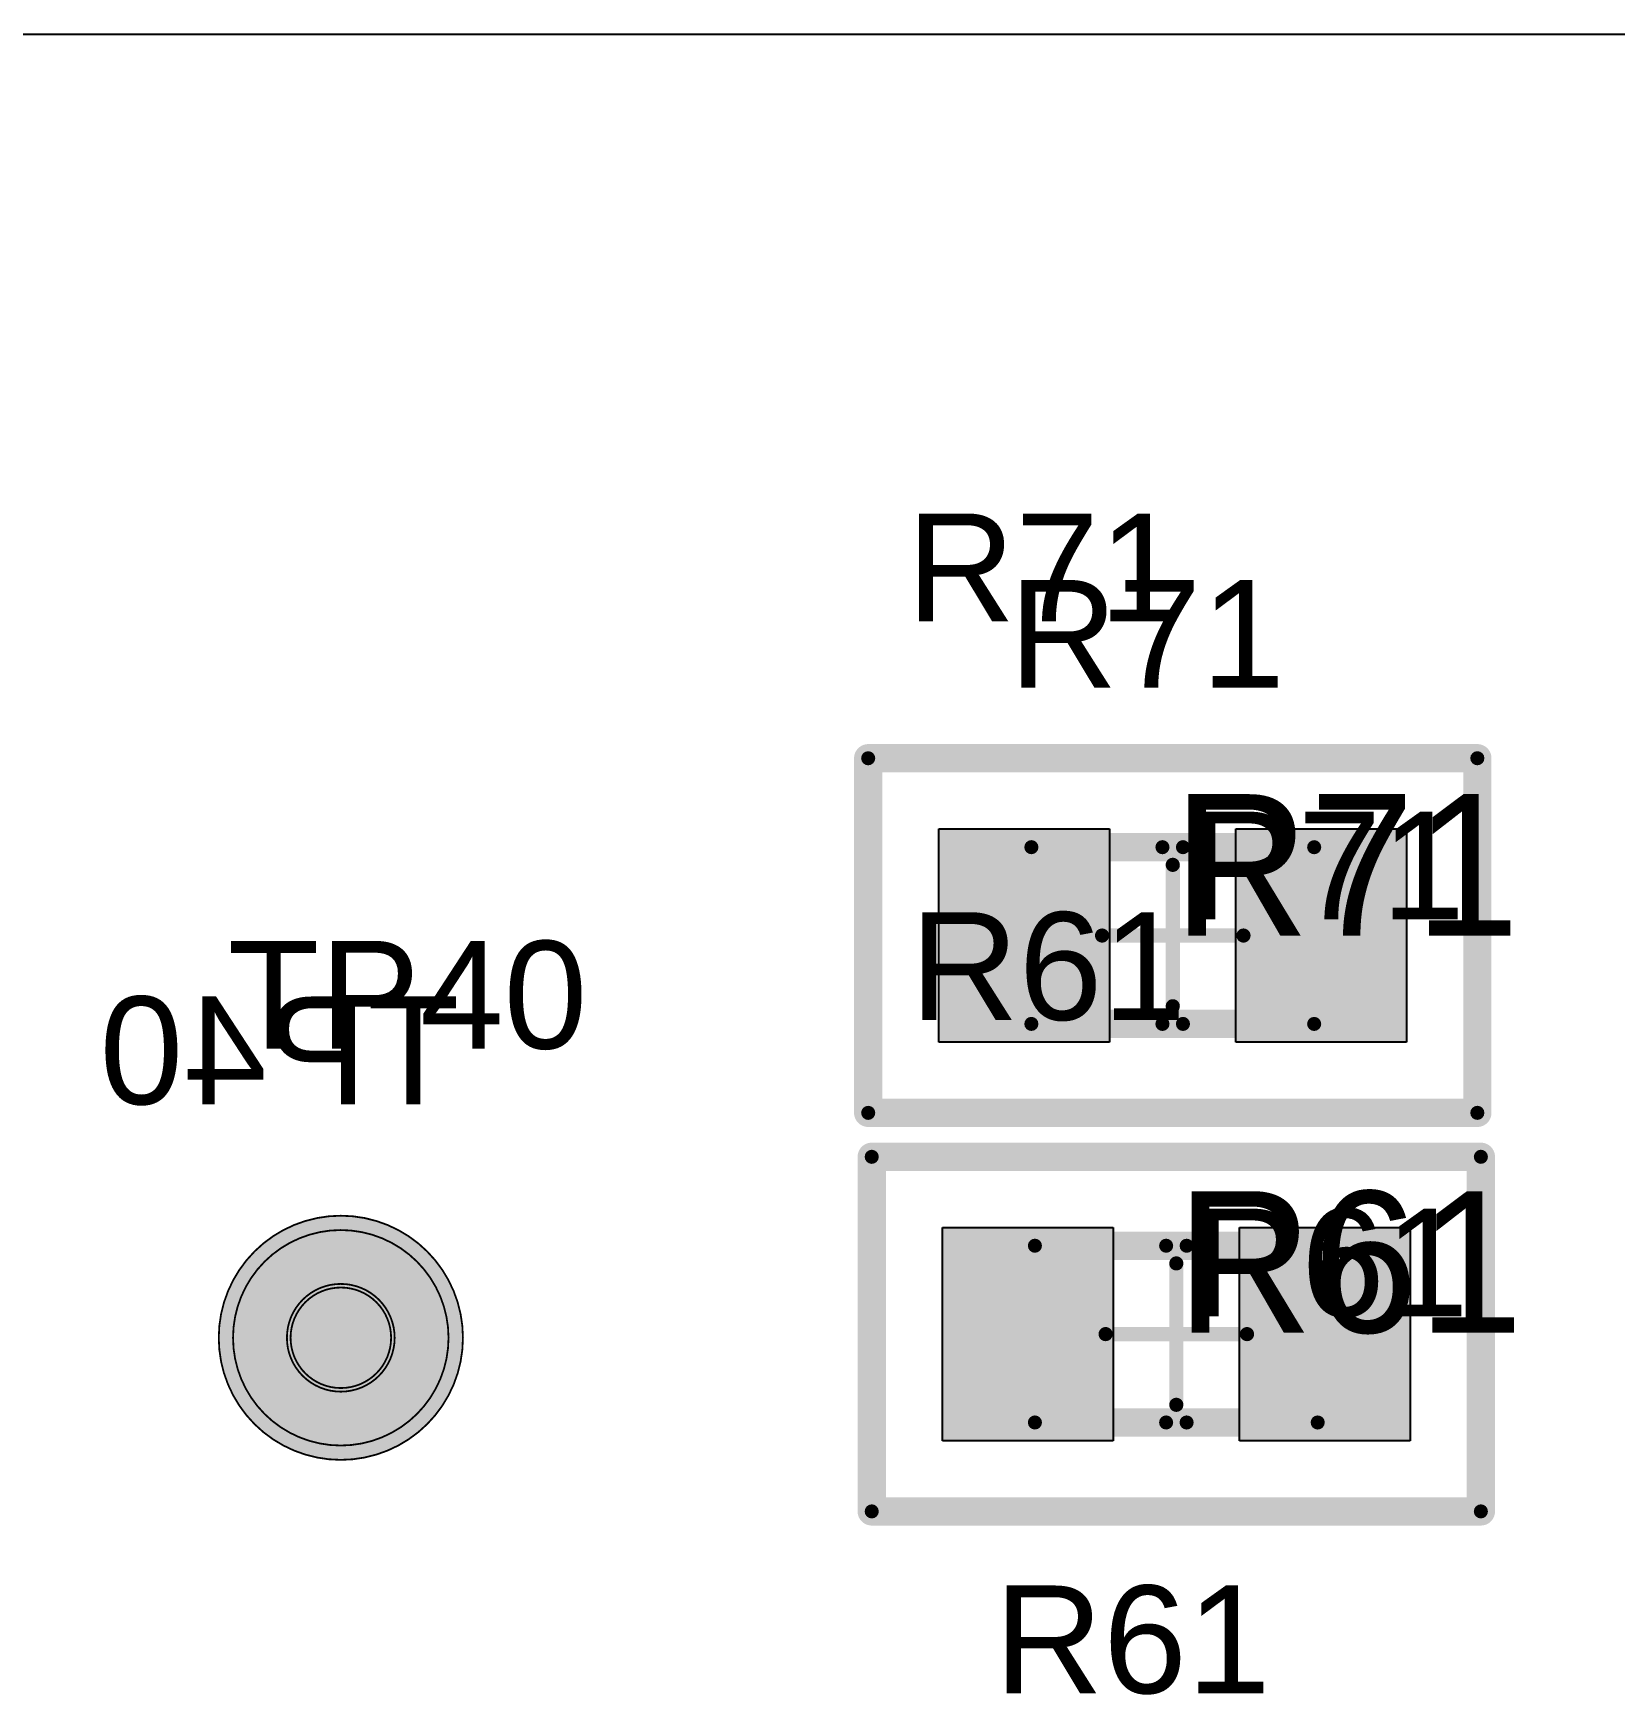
# Model space of a CAD drawing. Header units: millimetres. Extents: x 54 to 247, y 53 to 195.
# Drawn here: x 95.26 to 106.44, y 64.3 to 76.05 of the extents above; entities that cross this region are included whole.
import ezdxf

# ---------------------------------------------------------------- set-up
doc = ezdxf.new("R2010")
doc.units = ezdxf.units.MM
for name, color, linetype in [('BottomOverlay', 54, 'Continuous'), ('BottomSolder', 6, 'Continuous'), ('Mechanical10', 56, 'Continuous'), ('Mechanical11', 56, 'Continuous'), ('Mechanical12', 56, 'Continuous'), ('Mechanical13', 56, 'Continuous'), ('Mechanical15', 56, 'Continuous'), ('Mechanical4', 56, 'Continuous'), ('Mechanical6', 56, 'Continuous'), ('Mechanical7', 56, 'Continuous'), ('Mechanical8', 56, 'Continuous'), ('Mechanical9', 56, 'Continuous'), ('MultiLayer', 9, 'Continuous'), ('PadHoleLayer', 156, 'Continuous'), ('TopOverlay', 2, 'Continuous'), ('TopPaste', 8, 'Continuous'), ('TopSolder', 216, 'Continuous'), ('ViaHoleLayer', 16, 'Continuous')]:
    doc.layers.add(name, color=color, linetype=linetype)
doc.styles.add('Arial', font='arial.ttf', dxfattribs={"height": 0.2})

# ---------------------------------------------------------------- blocks, each defined once
blk = doc.blocks.new('RES_TUM5_OHM_B_218')
at = {"layer": 'Mechanical4'}
blk.add_line((32.6644, 8.128), (-3.9624, 8.128), dxfattribs=at)
blk = doc.blocks.new('T____P_____B_223')
at = {"layer": 'BottomSolder'}
h = blk.add_hatch(color=6, dxfattribs=at)
edge = h.paths.add_edge_path()
edge.add_arc((0, 0), 0.864, 0, 360)
h = blk.add_hatch(color=6, dxfattribs=at)
edge = h.paths.add_edge_path()
edge.add_arc((0, 0), 0.864, 0, 360)
at = {"layer": 'MultiLayer'}
h = blk.add_hatch(color=9, dxfattribs=at)
edge = h.paths.add_edge_path()
edge.add_arc((0, 0), 0.762, 0, 360)
at = {"layer": 'PadHoleLayer'}
h = blk.add_hatch(color=156, dxfattribs=at)
edge = h.paths.add_edge_path()
edge.add_arc((0, 0), 0.381, 0, 360)
at = {"layer": 'TopSolder'}
h = blk.add_hatch(color=216, dxfattribs=at)
edge = h.paths.add_edge_path()
edge.add_arc((0, 0), 0.864, 0, 360)
h = blk.add_hatch(color=216, dxfattribs=at)
edge = h.paths.add_edge_path()
edge.add_arc((0, 0), 0.864, 0, 360)
at = {"layer": 'ViaHoleLayer'}
h = blk.add_hatch(color=16, dxfattribs=at)
edge = h.paths.add_edge_path()
edge.add_arc((0, 0), 0.356, 0, 360)
blk = doc.blocks.new('V______CRCW0805__3_IPC_A_260')
at = {"layer": 'TopPaste'}
for points in [[(-1.654, 0.754), (-0.448, 0.754), (-0.448, -0.754), (-1.654, -0.754)], [(0.448, 0.754), (1.654, 0.754), (1.654, -0.754), (0.448, -0.754)]]:
    blk.add_hatch(color=8, dxfattribs=at).paths.add_polyline_path(points)
at = {"layer": 'TopSolder'}
for points in [[(-1.654, 0.754), (-0.448, 0.754), (-0.448, -0.754), (-1.654, -0.754)], [(0.448, 0.754), (1.654, 0.754), (1.654, -0.754), (0.448, -0.754)]]:
    blk.add_hatch(color=216, dxfattribs=at).paths.add_polyline_path(points)
at = {"layer": 'Mechanical10', "const_width": 0.2}
for points in [[(-2.154, 1.254), (2.154, 1.254)], [(-2.154, -1.254), (-2.154, 1.254)], [(2.154, -1.254), (2.154, 1.254)], [(-2.154, -1.254), (2.154, -1.254)]]:
    blk.add_lwpolyline(points, dxfattribs=at)
at = {"layer": 'Mechanical10', "const_width": 0.1}
for points in [[(-2.204, 1.254, 1), (-2.104, 1.254, 1)], [(-2.204, 1.254, 1), (-2.104, 1.254, 1)], [(2.104, 1.254, 1), (2.204, 1.254, 1)], [(2.104, 1.254, 1), (2.204, 1.254, 1)], [(-2.204, -1.254, 1), (-2.104, -1.254, 1)], [(-2.204, -1.254, 1), (-2.104, -1.254, 1)], [(2.104, -1.254, 1), (2.204, -1.254, 1)], [(2.104, -1.254, 1), (2.204, -1.254, 1)]]:
    blk.add_lwpolyline(points, format="xyb", close=True, dxfattribs=at)
at = {"layer": 'Mechanical12', "const_width": 0.2}
for points in [[(-1, 0.625), (1, 0.625)], [(-1, -0.625), (-1, 0.625)], [(1, -0.625), (1, 0.625)], [(-1, -0.625), (1, -0.625)]]:
    blk.add_lwpolyline(points, dxfattribs=at)
at = {"layer": 'Mechanical12', "const_width": 0.1}
for points in [[(-1.05, 0.625, 1), (-0.95, 0.625, 1)], [(-1.05, 0.625, 1), (-0.95, 0.625, 1)], [(0.95, 0.625, 1), (1.05, 0.625, 1)], [(0.95, 0.625, 1), (1.05, 0.625, 1)], [(-1.05, -0.625, 1), (-0.95, -0.625, 1)], [(-1.05, -0.625, 1), (-0.95, -0.625, 1)], [(0.95, -0.625, 1), (1.05, -0.625, 1)], [(0.95, -0.625, 1), (1.05, -0.625, 1)]]:
    blk.add_lwpolyline(points, format="xyb", close=True, dxfattribs=at)
at = {"layer": 'Mechanical15'}
for points, const_width in [([(-2.154, 1.254), (2.154, 1.254)], 0.2), ([(-2.154, -1.254), (-2.154, 1.254)], 0.2), ([(2.154, -1.254), (2.154, 1.254)], 0.2), ([(0, -0.5), (0, 0.5)], 0.1), ([(-0.5, 0), (0.5, 0)], 0.1), ([(-2.154, -1.254), (2.154, -1.254)], 0.2)]:
    blk.add_lwpolyline(points, dxfattribs=dict(at, const_width=const_width))
for points, const_width in [([(-2.204, 1.254, 1), (-2.104, 1.254, 1)], 0.1), ([(-2.204, 1.254, 1), (-2.104, 1.254, 1)], 0.1), ([(2.104, 1.254, 1), (2.204, 1.254, 1)], 0.1), ([(2.104, 1.254, 1), (2.204, 1.254, 1)], 0.1), ([(-0.025, 0.5, 1), (0.025, 0.5, 1)], 0.05), ([(-0.525, 0, 1), (-0.475, 0, 1)], 0.05), ([(0.475, 0, 1), (0.525, 0, 1)], 0.05), ([(-0.025, -0.5, 1), (0.025, -0.5, 1)], 0.05), ([(-2.204, -1.254, 1), (-2.104, -1.254, 1)], 0.1), ([(-2.204, -1.254, 1), (-2.104, -1.254, 1)], 0.1), ([(2.104, -1.254, 1), (2.204, -1.254, 1)], 0.1), ([(2.104, -1.254, 1), (2.204, -1.254, 1)], 0.1)]:
    blk.add_lwpolyline(points, format="xyb", close=True, dxfattribs=dict(at, const_width=const_width))
at = {"layer": 'TopOverlay', "const_width": 0.2}
for points in [[(-0.073, 0.625), (0.073, 0.625)], [(-0.073, -0.625), (0.073, -0.625)]]:
    blk.add_lwpolyline(points, dxfattribs=at)
at = {"layer": 'TopOverlay', "const_width": 0.1}
for points in [[(-0.123, 0.625, 1), (-0.023, 0.625, 1)], [(0.023, 0.625, 1), (0.123, 0.625, 1)], [(-0.123, -0.625, 1), (-0.023, -0.625, 1)], [(0.023, -0.625, 1), (0.123, -0.625, 1)]]:
    blk.add_lwpolyline(points, format="xyb", close=True, dxfattribs=at)
at = {"layer": 'Mechanical10'}
blk.add_text('R71', height=1, dxfattribs=at).set_placement((0, 0))
blk = doc.blocks.new('V______CRCW0805__3_IPC_A_263')
at = {"layer": 'TopPaste'}
for points in [[(-1.654, 0.754), (-0.448, 0.754), (-0.448, -0.754), (-1.654, -0.754)], [(0.448, 0.754), (1.654, 0.754), (1.654, -0.754), (0.448, -0.754)]]:
    blk.add_hatch(color=8, dxfattribs=at).paths.add_polyline_path(points)
at = {"layer": 'TopSolder'}
for points in [[(-1.654, 0.754), (-0.448, 0.754), (-0.448, -0.754), (-1.654, -0.754)], [(0.448, 0.754), (1.654, 0.754), (1.654, -0.754), (0.448, -0.754)]]:
    blk.add_hatch(color=216, dxfattribs=at).paths.add_polyline_path(points)
at = {"layer": 'Mechanical10', "const_width": 0.2}
for points in [[(-2.154, 1.254), (2.154, 1.254)], [(-2.154, -1.254), (-2.154, 1.254)], [(2.154, -1.254), (2.154, 1.254)], [(-2.154, -1.254), (2.154, -1.254)]]:
    blk.add_lwpolyline(points, dxfattribs=at)
at = {"layer": 'Mechanical10', "const_width": 0.1}
for points in [[(-2.204, 1.254, 1), (-2.104, 1.254, 1)], [(-2.204, 1.254, 1), (-2.104, 1.254, 1)], [(2.104, 1.254, 1), (2.204, 1.254, 1)], [(2.104, 1.254, 1), (2.204, 1.254, 1)], [(-2.204, -1.254, 1), (-2.104, -1.254, 1)], [(-2.204, -1.254, 1), (-2.104, -1.254, 1)], [(2.104, -1.254, 1), (2.204, -1.254, 1)], [(2.104, -1.254, 1), (2.204, -1.254, 1)]]:
    blk.add_lwpolyline(points, format="xyb", close=True, dxfattribs=at)
at = {"layer": 'Mechanical12', "const_width": 0.2}
for points in [[(-1, 0.625), (1, 0.625)], [(-1, -0.625), (-1, 0.625)], [(1, -0.625), (1, 0.625)], [(-1, -0.625), (1, -0.625)]]:
    blk.add_lwpolyline(points, dxfattribs=at)
at = {"layer": 'Mechanical12', "const_width": 0.1}
for points in [[(-1.05, 0.625, 1), (-0.95, 0.625, 1)], [(-1.05, 0.625, 1), (-0.95, 0.625, 1)], [(0.95, 0.625, 1), (1.05, 0.625, 1)], [(0.95, 0.625, 1), (1.05, 0.625, 1)], [(-1.05, -0.625, 1), (-0.95, -0.625, 1)], [(-1.05, -0.625, 1), (-0.95, -0.625, 1)], [(0.95, -0.625, 1), (1.05, -0.625, 1)], [(0.95, -0.625, 1), (1.05, -0.625, 1)]]:
    blk.add_lwpolyline(points, format="xyb", close=True, dxfattribs=at)
at = {"layer": 'Mechanical15'}
for points, const_width in [([(-2.154, 1.254), (2.154, 1.254)], 0.2), ([(-2.154, -1.254), (-2.154, 1.254)], 0.2), ([(2.154, -1.254), (2.154, 1.254)], 0.2), ([(0, -0.5), (0, 0.5)], 0.1), ([(-0.5, 0), (0.5, 0)], 0.1), ([(-2.154, -1.254), (2.154, -1.254)], 0.2)]:
    blk.add_lwpolyline(points, dxfattribs=dict(at, const_width=const_width))
for points, const_width in [([(-2.204, 1.254, 1), (-2.104, 1.254, 1)], 0.1), ([(-2.204, 1.254, 1), (-2.104, 1.254, 1)], 0.1), ([(2.104, 1.254, 1), (2.204, 1.254, 1)], 0.1), ([(2.104, 1.254, 1), (2.204, 1.254, 1)], 0.1), ([(-0.025, 0.5, 1), (0.025, 0.5, 1)], 0.05), ([(-0.525, 0, 1), (-0.475, 0, 1)], 0.05), ([(0.475, 0, 1), (0.525, 0, 1)], 0.05), ([(-0.025, -0.5, 1), (0.025, -0.5, 1)], 0.05), ([(-2.204, -1.254, 1), (-2.104, -1.254, 1)], 0.1), ([(-2.204, -1.254, 1), (-2.104, -1.254, 1)], 0.1), ([(2.104, -1.254, 1), (2.204, -1.254, 1)], 0.1), ([(2.104, -1.254, 1), (2.204, -1.254, 1)], 0.1)]:
    blk.add_lwpolyline(points, format="xyb", close=True, dxfattribs=dict(at, const_width=const_width))
at = {"layer": 'TopOverlay', "const_width": 0.2}
for points in [[(-0.073, 0.625), (0.073, 0.625)], [(-0.073, -0.625), (0.073, -0.625)]]:
    blk.add_lwpolyline(points, dxfattribs=at)
at = {"layer": 'TopOverlay', "const_width": 0.1}
for points in [[(-0.123, 0.625, 1), (-0.023, 0.625, 1)], [(0.023, 0.625, 1), (0.123, 0.625, 1)], [(-0.123, -0.625, 1), (-0.023, -0.625, 1)], [(0.023, -0.625, 1), (0.123, -0.625, 1)]]:
    blk.add_lwpolyline(points, format="xyb", close=True, dxfattribs=at)
at = {"layer": 'Mechanical10'}
blk.add_text('R61', height=1, dxfattribs=at).set_placement((0, 0.011))

msp = doc.modelspace()

# ---------------------------------------------------------------- hatches: boundary and pattern name
at = {"layer": 'Mechanical4'}
h = msp.add_hatch(color=56, dxfattribs=at)
edge = h.paths.add_edge_path()
edge.add_arc((101.164, 70.926), 0.05, 0, 360)
h = msp.add_hatch(color=56, dxfattribs=at)
edge = h.paths.add_edge_path()
edge.add_arc((101.164, 70.926), 0.05, 0, 360)
h = msp.add_hatch(color=56, dxfattribs=at)
edge = h.paths.add_edge_path()
edge.add_arc((101.164, 70.926), 0.05, 0, 360)
h = msp.add_hatch(color=56, dxfattribs=at)
edge = h.paths.add_edge_path()
edge.add_arc((101.164, 70.926), 0.05, 0, 360)
h = msp.add_hatch(color=56, dxfattribs=at)
edge = h.paths.add_edge_path()
edge.add_arc((105.472, 70.926), 0.05, 0, 360)
h = msp.add_hatch(color=56, dxfattribs=at)
edge = h.paths.add_edge_path()
edge.add_arc((105.472, 70.926), 0.05, 0, 360)
h = msp.add_hatch(color=56, dxfattribs=at)
edge = h.paths.add_edge_path()
edge.add_arc((105.472, 70.926), 0.05, 0, 360)
h = msp.add_hatch(color=56, dxfattribs=at)
edge = h.paths.add_edge_path()
edge.add_arc((105.472, 70.926), 0.05, 0, 360)
h = msp.add_hatch(color=56, dxfattribs=at)
edge = h.paths.add_edge_path()
edge.add_arc((101.164, 68.418), 0.05, 0, 360)
h = msp.add_hatch(color=56, dxfattribs=at)
edge = h.paths.add_edge_path()
edge.add_arc((101.164, 68.418), 0.05, 0, 360)
h = msp.add_hatch(color=56, dxfattribs=at)
edge = h.paths.add_edge_path()
edge.add_arc((101.164, 68.418), 0.05, 0, 360)
h = msp.add_hatch(color=56, dxfattribs=at)
edge = h.paths.add_edge_path()
edge.add_arc((101.164, 68.418), 0.05, 0, 360)
h = msp.add_hatch(color=56, dxfattribs=at)
edge = h.paths.add_edge_path()
edge.add_arc((105.472, 68.418), 0.05, 0, 360)
h = msp.add_hatch(color=56, dxfattribs=at)
edge = h.paths.add_edge_path()
edge.add_arc((105.472, 68.418), 0.05, 0, 360)
h = msp.add_hatch(color=56, dxfattribs=at)
edge = h.paths.add_edge_path()
edge.add_arc((105.472, 68.418), 0.05, 0, 360)
h = msp.add_hatch(color=56, dxfattribs=at)
edge = h.paths.add_edge_path()
edge.add_arc((105.472, 68.418), 0.05, 0, 360)
h = msp.add_hatch(color=56, dxfattribs=at)
edge = h.paths.add_edge_path()
edge.add_arc((101.189, 68.107), 0.05, 0, 360)
h = msp.add_hatch(color=56, dxfattribs=at)
edge = h.paths.add_edge_path()
edge.add_arc((101.189, 68.107), 0.05, 0, 360)
h = msp.add_hatch(color=56, dxfattribs=at)
edge = h.paths.add_edge_path()
edge.add_arc((101.189, 68.107), 0.05, 0, 360)
h = msp.add_hatch(color=56, dxfattribs=at)
edge = h.paths.add_edge_path()
edge.add_arc((101.189, 68.107), 0.05, 0, 360)
h = msp.add_hatch(color=56, dxfattribs=at)
edge = h.paths.add_edge_path()
edge.add_arc((105.497, 68.107), 0.05, 0, 360)
h = msp.add_hatch(color=56, dxfattribs=at)
edge = h.paths.add_edge_path()
edge.add_arc((105.497, 68.107), 0.05, 0, 360)
h = msp.add_hatch(color=56, dxfattribs=at)
edge = h.paths.add_edge_path()
edge.add_arc((105.497, 68.107), 0.05, 0, 360)
h = msp.add_hatch(color=56, dxfattribs=at)
edge = h.paths.add_edge_path()
edge.add_arc((105.497, 68.107), 0.05, 0, 360)
h = msp.add_hatch(color=56, dxfattribs=at)
edge = h.paths.add_edge_path()
edge.add_arc((101.189, 65.599), 0.05, 0, 360)
h = msp.add_hatch(color=56, dxfattribs=at)
edge = h.paths.add_edge_path()
edge.add_arc((101.189, 65.599), 0.05, 0, 360)
h = msp.add_hatch(color=56, dxfattribs=at)
edge = h.paths.add_edge_path()
edge.add_arc((101.189, 65.599), 0.05, 0, 360)
h = msp.add_hatch(color=56, dxfattribs=at)
edge = h.paths.add_edge_path()
edge.add_arc((101.189, 65.599), 0.05, 0, 360)
h = msp.add_hatch(color=56, dxfattribs=at)
edge = h.paths.add_edge_path()
edge.add_arc((105.497, 65.599), 0.05, 0, 360)
h = msp.add_hatch(color=56, dxfattribs=at)
edge = h.paths.add_edge_path()
edge.add_arc((105.497, 65.599), 0.05, 0, 360)
h = msp.add_hatch(color=56, dxfattribs=at)
edge = h.paths.add_edge_path()
edge.add_arc((105.497, 65.599), 0.05, 0, 360)
h = msp.add_hatch(color=56, dxfattribs=at)
edge = h.paths.add_edge_path()
edge.add_arc((105.497, 65.599), 0.05, 0, 360)
at = {"layer": 'Mechanical6'}
h = msp.add_hatch(color=56, dxfattribs=at)
edge = h.paths.add_edge_path()
edge.add_arc((103.245, 70.297), 0.05, 0, 360)
h = msp.add_hatch(color=56, dxfattribs=at)
edge = h.paths.add_edge_path()
edge.add_arc((103.39, 70.297), 0.05, 0, 360)
h = msp.add_hatch(color=56, dxfattribs=at)
edge = h.paths.add_edge_path()
edge.add_arc((103.245, 69.047), 0.05, 0, 360)
h = msp.add_hatch(color=56, dxfattribs=at)
edge = h.paths.add_edge_path()
edge.add_arc((103.39, 69.047), 0.05, 0, 360)
h = msp.add_hatch(color=56, dxfattribs=at)
edge = h.paths.add_edge_path()
edge.add_arc((103.271, 67.478), 0.05, 0, 360)
h = msp.add_hatch(color=56, dxfattribs=at)
edge = h.paths.add_edge_path()
edge.add_arc((103.416, 67.478), 0.05, 0, 360)
h = msp.add_hatch(color=56, dxfattribs=at)
edge = h.paths.add_edge_path()
edge.add_arc((103.271, 66.228), 0.05, 0, 360)
h = msp.add_hatch(color=56, dxfattribs=at)
edge = h.paths.add_edge_path()
edge.add_arc((103.416, 66.228), 0.05, 0, 360)
at = {"layer": 'Mechanical8'}
h = msp.add_hatch(color=56, dxfattribs=at)
edge = h.paths.add_edge_path()
edge.add_arc((102.318, 70.297), 0.05, 0, 360)
h = msp.add_hatch(color=56, dxfattribs=at)
edge = h.paths.add_edge_path()
edge.add_arc((102.318, 70.297), 0.05, 0, 360)
h = msp.add_hatch(color=56, dxfattribs=at)
edge = h.paths.add_edge_path()
edge.add_arc((104.318, 70.297), 0.05, 0, 360)
h = msp.add_hatch(color=56, dxfattribs=at)
edge = h.paths.add_edge_path()
edge.add_arc((104.318, 70.297), 0.05, 0, 360)
h = msp.add_hatch(color=56, dxfattribs=at)
edge = h.paths.add_edge_path()
edge.add_arc((102.318, 69.047), 0.05, 0, 360)
h = msp.add_hatch(color=56, dxfattribs=at)
edge = h.paths.add_edge_path()
edge.add_arc((102.318, 69.047), 0.05, 0, 360)
h = msp.add_hatch(color=56, dxfattribs=at)
edge = h.paths.add_edge_path()
edge.add_arc((104.318, 69.047), 0.05, 0, 360)
h = msp.add_hatch(color=56, dxfattribs=at)
edge = h.paths.add_edge_path()
edge.add_arc((104.318, 69.047), 0.05, 0, 360)
h = msp.add_hatch(color=56, dxfattribs=at)
edge = h.paths.add_edge_path()
edge.add_arc((102.343, 67.478), 0.05, 0, 360)
h = msp.add_hatch(color=56, dxfattribs=at)
edge = h.paths.add_edge_path()
edge.add_arc((102.343, 67.478), 0.05, 0, 360)
h = msp.add_hatch(color=56, dxfattribs=at)
edge = h.paths.add_edge_path()
edge.add_arc((104.343, 67.478), 0.05, 0, 360)
h = msp.add_hatch(color=56, dxfattribs=at)
edge = h.paths.add_edge_path()
edge.add_arc((104.343, 67.478), 0.05, 0, 360)
h = msp.add_hatch(color=56, dxfattribs=at)
edge = h.paths.add_edge_path()
edge.add_arc((102.343, 66.228), 0.05, 0, 360)
h = msp.add_hatch(color=56, dxfattribs=at)
edge = h.paths.add_edge_path()
edge.add_arc((102.343, 66.228), 0.05, 0, 360)
h = msp.add_hatch(color=56, dxfattribs=at)
edge = h.paths.add_edge_path()
edge.add_arc((104.343, 66.228), 0.05, 0, 360)
h = msp.add_hatch(color=56, dxfattribs=at)
edge = h.paths.add_edge_path()
edge.add_arc((104.343, 66.228), 0.05, 0, 360)
at = {"layer": 'PadHoleLayer'}
h = msp.add_hatch(color=156, dxfattribs=at)
edge = h.paths.add_edge_path()
edge.add_arc((101.164, 70.926), 0.05, 0, 360)
h = msp.add_hatch(color=156, dxfattribs=at)
edge = h.paths.add_edge_path()
edge.add_arc((101.164, 70.926), 0.05, 0, 360)
h = msp.add_hatch(color=156, dxfattribs=at)
edge = h.paths.add_edge_path()
edge.add_arc((101.164, 70.926), 0.05, 0, 360)
h = msp.add_hatch(color=156, dxfattribs=at)
edge = h.paths.add_edge_path()
edge.add_arc((101.164, 70.926), 0.05, 0, 360)
h = msp.add_hatch(color=156, dxfattribs=at)
edge = h.paths.add_edge_path()
edge.add_arc((105.472, 70.926), 0.05, 0, 360)
h = msp.add_hatch(color=156, dxfattribs=at)
edge = h.paths.add_edge_path()
edge.add_arc((105.472, 70.926), 0.05, 0, 360)
h = msp.add_hatch(color=156, dxfattribs=at)
edge = h.paths.add_edge_path()
edge.add_arc((105.472, 70.926), 0.05, 0, 360)
h = msp.add_hatch(color=156, dxfattribs=at)
edge = h.paths.add_edge_path()
edge.add_arc((105.472, 70.926), 0.05, 0, 360)
h = msp.add_hatch(color=156, dxfattribs=at)
edge = h.paths.add_edge_path()
edge.add_arc((102.318, 70.297), 0.05, 0, 360)
h = msp.add_hatch(color=156, dxfattribs=at)
edge = h.paths.add_edge_path()
edge.add_arc((102.318, 70.297), 0.05, 0, 360)
h = msp.add_hatch(color=156, dxfattribs=at)
edge = h.paths.add_edge_path()
edge.add_arc((103.245, 70.297), 0.05, 0, 360)
h = msp.add_hatch(color=156, dxfattribs=at)
edge = h.paths.add_edge_path()
edge.add_arc((103.39, 70.297), 0.05, 0, 360)
h = msp.add_hatch(color=156, dxfattribs=at)
edge = h.paths.add_edge_path()
edge.add_arc((104.318, 70.297), 0.05, 0, 360)
h = msp.add_hatch(color=156, dxfattribs=at)
edge = h.paths.add_edge_path()
edge.add_arc((104.318, 70.297), 0.05, 0, 360)
h = msp.add_hatch(color=156, dxfattribs=at)
edge = h.paths.add_edge_path()
edge.add_arc((102.318, 69.047), 0.05, 0, 360)
h = msp.add_hatch(color=156, dxfattribs=at)
edge = h.paths.add_edge_path()
edge.add_arc((102.318, 69.047), 0.05, 0, 360)
h = msp.add_hatch(color=156, dxfattribs=at)
edge = h.paths.add_edge_path()
edge.add_arc((103.245, 69.047), 0.05, 0, 360)
h = msp.add_hatch(color=156, dxfattribs=at)
edge = h.paths.add_edge_path()
edge.add_arc((103.39, 69.047), 0.05, 0, 360)
h = msp.add_hatch(color=156, dxfattribs=at)
edge = h.paths.add_edge_path()
edge.add_arc((104.318, 69.047), 0.05, 0, 360)
h = msp.add_hatch(color=156, dxfattribs=at)
edge = h.paths.add_edge_path()
edge.add_arc((104.318, 69.047), 0.05, 0, 360)
h = msp.add_hatch(color=156, dxfattribs=at)
edge = h.paths.add_edge_path()
edge.add_arc((101.164, 68.418), 0.05, 0, 360)
h = msp.add_hatch(color=156, dxfattribs=at)
edge = h.paths.add_edge_path()
edge.add_arc((101.164, 68.418), 0.05, 0, 360)
h = msp.add_hatch(color=156, dxfattribs=at)
edge = h.paths.add_edge_path()
edge.add_arc((101.164, 68.418), 0.05, 0, 360)
h = msp.add_hatch(color=156, dxfattribs=at)
edge = h.paths.add_edge_path()
edge.add_arc((101.164, 68.418), 0.05, 0, 360)
h = msp.add_hatch(color=156, dxfattribs=at)
edge = h.paths.add_edge_path()
edge.add_arc((105.472, 68.418), 0.05, 0, 360)
h = msp.add_hatch(color=156, dxfattribs=at)
edge = h.paths.add_edge_path()
edge.add_arc((105.472, 68.418), 0.05, 0, 360)
h = msp.add_hatch(color=156, dxfattribs=at)
edge = h.paths.add_edge_path()
edge.add_arc((105.472, 68.418), 0.05, 0, 360)
h = msp.add_hatch(color=156, dxfattribs=at)
edge = h.paths.add_edge_path()
edge.add_arc((105.472, 68.418), 0.05, 0, 360)
h = msp.add_hatch(color=156, dxfattribs=at)
edge = h.paths.add_edge_path()
edge.add_arc((101.189, 68.107), 0.05, 0, 360)
h = msp.add_hatch(color=156, dxfattribs=at)
edge = h.paths.add_edge_path()
edge.add_arc((101.189, 68.107), 0.05, 0, 360)
h = msp.add_hatch(color=156, dxfattribs=at)
edge = h.paths.add_edge_path()
edge.add_arc((101.189, 68.107), 0.05, 0, 360)
h = msp.add_hatch(color=156, dxfattribs=at)
edge = h.paths.add_edge_path()
edge.add_arc((101.189, 68.107), 0.05, 0, 360)
h = msp.add_hatch(color=156, dxfattribs=at)
edge = h.paths.add_edge_path()
edge.add_arc((105.497, 68.107), 0.05, 0, 360)
h = msp.add_hatch(color=156, dxfattribs=at)
edge = h.paths.add_edge_path()
edge.add_arc((105.497, 68.107), 0.05, 0, 360)
h = msp.add_hatch(color=156, dxfattribs=at)
edge = h.paths.add_edge_path()
edge.add_arc((105.497, 68.107), 0.05, 0, 360)
h = msp.add_hatch(color=156, dxfattribs=at)
edge = h.paths.add_edge_path()
edge.add_arc((105.497, 68.107), 0.05, 0, 360)
h = msp.add_hatch(color=156, dxfattribs=at)
edge = h.paths.add_edge_path()
edge.add_arc((102.343, 67.478), 0.05, 0, 360)
h = msp.add_hatch(color=156, dxfattribs=at)
edge = h.paths.add_edge_path()
edge.add_arc((102.343, 67.478), 0.05, 0, 360)
h = msp.add_hatch(color=156, dxfattribs=at)
edge = h.paths.add_edge_path()
edge.add_arc((103.271, 67.478), 0.05, 0, 360)
h = msp.add_hatch(color=156, dxfattribs=at)
edge = h.paths.add_edge_path()
edge.add_arc((103.416, 67.478), 0.05, 0, 360)
h = msp.add_hatch(color=156, dxfattribs=at)
edge = h.paths.add_edge_path()
edge.add_arc((104.343, 67.478), 0.05, 0, 360)
h = msp.add_hatch(color=156, dxfattribs=at)
edge = h.paths.add_edge_path()
edge.add_arc((104.343, 67.478), 0.05, 0, 360)
h = msp.add_hatch(color=156, dxfattribs=at)
edge = h.paths.add_edge_path()
edge.add_arc((102.343, 66.228), 0.05, 0, 360)
h = msp.add_hatch(color=156, dxfattribs=at)
edge = h.paths.add_edge_path()
edge.add_arc((102.343, 66.228), 0.05, 0, 360)
h = msp.add_hatch(color=156, dxfattribs=at)
edge = h.paths.add_edge_path()
edge.add_arc((103.271, 66.228), 0.05, 0, 360)
h = msp.add_hatch(color=156, dxfattribs=at)
edge = h.paths.add_edge_path()
edge.add_arc((103.416, 66.228), 0.05, 0, 360)
h = msp.add_hatch(color=156, dxfattribs=at)
edge = h.paths.add_edge_path()
edge.add_arc((104.343, 66.228), 0.05, 0, 360)
h = msp.add_hatch(color=156, dxfattribs=at)
edge = h.paths.add_edge_path()
edge.add_arc((104.343, 66.228), 0.05, 0, 360)
h = msp.add_hatch(color=156, dxfattribs=at)
edge = h.paths.add_edge_path()
edge.add_arc((101.189, 65.599), 0.05, 0, 360)
h = msp.add_hatch(color=156, dxfattribs=at)
edge = h.paths.add_edge_path()
edge.add_arc((101.189, 65.599), 0.05, 0, 360)
h = msp.add_hatch(color=156, dxfattribs=at)
edge = h.paths.add_edge_path()
edge.add_arc((101.189, 65.599), 0.05, 0, 360)
h = msp.add_hatch(color=156, dxfattribs=at)
edge = h.paths.add_edge_path()
edge.add_arc((101.189, 65.599), 0.05, 0, 360)
h = msp.add_hatch(color=156, dxfattribs=at)
edge = h.paths.add_edge_path()
edge.add_arc((105.497, 65.599), 0.05, 0, 360)
h = msp.add_hatch(color=156, dxfattribs=at)
edge = h.paths.add_edge_path()
edge.add_arc((105.497, 65.599), 0.05, 0, 360)
h = msp.add_hatch(color=156, dxfattribs=at)
edge = h.paths.add_edge_path()
edge.add_arc((105.497, 65.599), 0.05, 0, 360)
h = msp.add_hatch(color=156, dxfattribs=at)
edge = h.paths.add_edge_path()
edge.add_arc((105.497, 65.599), 0.05, 0, 360)

# ---------------------------------------------------------------- linework, layer by layer
at = {"layer": 'Mechanical10'}
for p, q in [((101.664, 68.918), (101.664, 70.426)), ((101.664, 70.426), (102.87, 70.426)), ((102.87, 70.426), (102.87, 68.918)), ((103.765, 68.918), (103.765, 70.426)), ((103.765, 70.426), (104.972, 70.426)), ((104.972, 70.426), (104.972, 68.918)), ((102.87, 68.918), (101.664, 68.918)), ((104.972, 68.918), (103.765, 68.918)), ((101.689, 66.099), (101.689, 67.607)), ((101.689, 67.607), (102.896, 67.607)), ((102.896, 67.607), (102.896, 66.099)), ((103.791, 66.099), (103.791, 67.607)), ((103.791, 67.607), (104.997, 67.607)), ((104.997, 67.607), (104.997, 66.099)), ((102.896, 66.099), (101.689, 66.099)), ((104.997, 66.099), (103.791, 66.099))]:
    msp.add_line(p, q, dxfattribs=at)
for points, const_width in [([(98.298, 66.827, 1), (96.571, 66.827, 1)], 0.0127), ([(98.298, 66.827, 1), (96.571, 66.827, 1)], 0.0127), ([(96.568, 66.827, 1), (96.574, 66.827, 1)], 0.00635), ([(96.568, 66.827, 1), (96.574, 66.827, 1)], 0.00635), ([(98.295, 66.827, 1), (98.301, 66.827, 1)], 0.00635), ([(98.295, 66.827, 1), (98.301, 66.827, 1)], 0.00635)]:
    msp.add_lwpolyline(points, format="xyb", close=True, dxfattribs=dict(at, const_width=const_width))
at = {"layer": 'Mechanical11'}
for points, const_width in [([(98.298, 66.827, 1), (96.571, 66.827, 1)], 0.0127), ([(98.298, 66.827, 1), (96.571, 66.827, 1)], 0.0127), ([(96.568, 66.827, 1), (96.574, 66.827, 1)], 0.00635), ([(96.568, 66.827, 1), (96.574, 66.827, 1)], 0.00635), ([(98.295, 66.827, 1), (98.301, 66.827, 1)], 0.00635), ([(98.295, 66.827, 1), (98.301, 66.827, 1)], 0.00635)]:
    msp.add_lwpolyline(points, format="xyb", close=True, dxfattribs=dict(at, const_width=const_width))
at = {"layer": 'Mechanical12'}
for points, const_width in [([(97.815, 66.827, 1), (97.053, 66.827, 1)], 0.0127), ([(97.05, 66.827, 1), (97.057, 66.827, 1)], 0.00635), ([(97.812, 66.827, 1), (97.819, 66.827, 1)], 0.00635)]:
    msp.add_lwpolyline(points, format="xyb", close=True, dxfattribs=dict(at, const_width=const_width))
at = {"layer": 'Mechanical13'}
for points, const_width in [([(97.79, 66.827, 1), (97.079, 66.827, 1)], 0.0127), ([(97.076, 66.827, 1), (97.082, 66.827, 1)], 0.00635), ([(97.787, 66.827, 1), (97.793, 66.827, 1)], 0.00635)]:
    msp.add_lwpolyline(points, format="xyb", close=True, dxfattribs=dict(at, const_width=const_width))
at = {"layer": 'Mechanical4'}
for points, const_width in [([(101.164, 70.926), (105.472, 70.926)], 0.2), ([(101.164, 68.418), (101.164, 70.926)], 0.2), ([(101.164, 70.926), (105.472, 70.926)], 0.2), ([(101.164, 68.418), (101.164, 70.926)], 0.2), ([(105.472, 68.418), (105.472, 70.926)], 0.2), ([(105.472, 68.418), (105.472, 70.926)], 0.2), ([(103.318, 69.172), (103.318, 70.172)], 0.1), ([(102.818, 69.672), (103.818, 69.672)], 0.1), ([(101.164, 68.418), (105.472, 68.418)], 0.2), ([(101.164, 68.418), (105.472, 68.418)], 0.2), ([(101.189, 68.107), (105.497, 68.107)], 0.2), ([(101.189, 65.599), (101.189, 68.107)], 0.2), ([(101.189, 68.107), (105.497, 68.107)], 0.2), ([(101.189, 65.599), (101.189, 68.107)], 0.2), ([(105.497, 65.599), (105.497, 68.107)], 0.2), ([(105.497, 65.599), (105.497, 68.107)], 0.2), ([(103.343, 66.353), (103.343, 67.353)], 0.1), ([(102.843, 66.853), (103.843, 66.853)], 0.1), ([(101.189, 65.599), (105.497, 65.599)], 0.2), ([(101.189, 65.599), (105.497, 65.599)], 0.2)]:
    msp.add_lwpolyline(points, dxfattribs=dict(at, const_width=const_width))
for points, const_width in [([(101.114, 70.926, 1), (101.214, 70.926, 1)], 0.1), ([(101.114, 70.926, 1), (101.214, 70.926, 1)], 0.1), ([(101.114, 70.926, 1), (101.214, 70.926, 1)], 0.1), ([(101.114, 70.926, 1), (101.214, 70.926, 1)], 0.1), ([(105.422, 70.926, 1), (105.522, 70.926, 1)], 0.1), ([(105.422, 70.926, 1), (105.522, 70.926, 1)], 0.1), ([(105.422, 70.926, 1), (105.522, 70.926, 1)], 0.1), ([(105.422, 70.926, 1), (105.522, 70.926, 1)], 0.1), ([(103.293, 70.172, 1), (103.343, 70.172, 1)], 0.05), ([(103.28, 70.172, 1), (103.305, 70.172, 1)], 0.025), ([(103.28, 70.172, 1), (103.305, 70.172, 1)], 0.025), ([(103.33, 70.172, 1), (103.355, 70.172, 1)], 0.025), ([(103.33, 70.172, 1), (103.355, 70.172, 1)], 0.025), ([(102.793, 69.672, 1), (102.843, 69.672, 1)], 0.05), ([(102.78, 69.672, 1), (102.805, 69.672, 1)], 0.025), ([(102.78, 69.672, 1), (102.805, 69.672, 1)], 0.025), ([(102.83, 69.672, 1), (102.855, 69.672, 1)], 0.025), ([(102.83, 69.672, 1), (102.855, 69.672, 1)], 0.025), ([(103.793, 69.672, 1), (103.843, 69.672, 1)], 0.05), ([(103.78, 69.672, 1), (103.805, 69.672, 1)], 0.025), ([(103.78, 69.672, 1), (103.805, 69.672, 1)], 0.025), ([(103.83, 69.672, 1), (103.855, 69.672, 1)], 0.025), ([(103.83, 69.672, 1), (103.855, 69.672, 1)], 0.025), ([(103.293, 69.172, 1), (103.343, 69.172, 1)], 0.05), ([(103.28, 69.172, 1), (103.305, 69.172, 1)], 0.025), ([(103.28, 69.172, 1), (103.305, 69.172, 1)], 0.025), ([(103.33, 69.172, 1), (103.355, 69.172, 1)], 0.025), ([(103.33, 69.172, 1), (103.355, 69.172, 1)], 0.025), ([(101.114, 68.418, 1), (101.214, 68.418, 1)], 0.1), ([(101.114, 68.418, 1), (101.214, 68.418, 1)], 0.1), ([(101.114, 68.418, 1), (101.214, 68.418, 1)], 0.1), ([(101.114, 68.418, 1), (101.214, 68.418, 1)], 0.1), ([(105.422, 68.418, 1), (105.522, 68.418, 1)], 0.1), ([(105.422, 68.418, 1), (105.522, 68.418, 1)], 0.1), ([(105.422, 68.418, 1), (105.522, 68.418, 1)], 0.1), ([(105.422, 68.418, 1), (105.522, 68.418, 1)], 0.1), ([(101.139, 68.107, 1), (101.239, 68.107, 1)], 0.1), ([(101.139, 68.107, 1), (101.239, 68.107, 1)], 0.1), ([(101.139, 68.107, 1), (101.239, 68.107, 1)], 0.1), ([(101.139, 68.107, 1), (101.239, 68.107, 1)], 0.1), ([(105.447, 68.107, 1), (105.547, 68.107, 1)], 0.1), ([(105.447, 68.107, 1), (105.547, 68.107, 1)], 0.1), ([(105.447, 68.107, 1), (105.547, 68.107, 1)], 0.1), ([(105.447, 68.107, 1), (105.547, 68.107, 1)], 0.1), ([(103.318, 67.353, 1), (103.368, 67.353, 1)], 0.05), ([(103.306, 67.353, 1), (103.331, 67.353, 1)], 0.025), ([(103.306, 67.353, 1), (103.331, 67.353, 1)], 0.025), ([(103.356, 67.353, 1), (103.381, 67.353, 1)], 0.025), ([(103.356, 67.353, 1), (103.381, 67.353, 1)], 0.025), ([(102.818, 66.853, 1), (102.868, 66.853, 1)], 0.05), ([(102.806, 66.853, 1), (102.831, 66.853, 1)], 0.025), ([(102.806, 66.853, 1), (102.831, 66.853, 1)], 0.025), ([(102.856, 66.853, 1), (102.881, 66.853, 1)], 0.025), ([(102.856, 66.853, 1), (102.881, 66.853, 1)], 0.025), ([(103.818, 66.853, 1), (103.868, 66.853, 1)], 0.05), ([(103.806, 66.853, 1), (103.831, 66.853, 1)], 0.025), ([(103.806, 66.853, 1), (103.831, 66.853, 1)], 0.025), ([(103.856, 66.853, 1), (103.881, 66.853, 1)], 0.025), ([(103.856, 66.853, 1), (103.881, 66.853, 1)], 0.025), ([(103.318, 66.353, 1), (103.368, 66.353, 1)], 0.05), ([(103.306, 66.353, 1), (103.331, 66.353, 1)], 0.025), ([(103.306, 66.353, 1), (103.331, 66.353, 1)], 0.025), ([(103.356, 66.353, 1), (103.381, 66.353, 1)], 0.025), ([(103.356, 66.353, 1), (103.381, 66.353, 1)], 0.025), ([(101.139, 65.599, 1), (101.239, 65.599, 1)], 0.1), ([(101.139, 65.599, 1), (101.239, 65.599, 1)], 0.1), ([(101.139, 65.599, 1), (101.239, 65.599, 1)], 0.1), ([(101.139, 65.599, 1), (101.239, 65.599, 1)], 0.1), ([(105.447, 65.599, 1), (105.547, 65.599, 1)], 0.1), ([(105.447, 65.599, 1), (105.547, 65.599, 1)], 0.1), ([(105.447, 65.599, 1), (105.547, 65.599, 1)], 0.1), ([(105.447, 65.599, 1), (105.547, 65.599, 1)], 0.1)]:
    msp.add_lwpolyline(points, format="xyb", close=True, dxfattribs=dict(at, const_width=const_width))
at = {"layer": 'Mechanical4', "const_width": 0.05}
for points in [[(103.293, 70.172, -1), (103.343, 70.172)], [(103.343, 70.172, -1), (103.293, 70.172)], [(102.793, 69.672, -1), (102.843, 69.672)], [(102.843, 69.672, -1), (102.793, 69.672)], [(103.793, 69.672, -1), (103.843, 69.672)], [(103.843, 69.672, -1), (103.793, 69.672)], [(103.293, 69.172, -1), (103.343, 69.172)], [(103.343, 69.172, -1), (103.293, 69.172)], [(103.318, 67.353, -1), (103.368, 67.353)], [(103.368, 67.353, -1), (103.318, 67.353)], [(102.818, 66.853, -1), (102.868, 66.853)], [(102.868, 66.853, -1), (102.818, 66.853)], [(103.818, 66.853, -1), (103.868, 66.853)], [(103.868, 66.853, -1), (103.818, 66.853)], [(103.318, 66.353, -1), (103.368, 66.353)], [(103.368, 66.353, -1), (103.318, 66.353)]]:
    msp.add_lwpolyline(points, format="xyb", dxfattribs=at)
at = {"layer": 'Mechanical6', "const_width": 0.2}
for points in [[(103.245, 70.297), (103.39, 70.297)], [(103.245, 69.047), (103.39, 69.047)], [(103.271, 67.478), (103.416, 67.478)], [(103.271, 66.228), (103.416, 66.228)]]:
    msp.add_lwpolyline(points, dxfattribs=at)
at = {"layer": 'Mechanical6', "const_width": 0.1}
for points in [[(103.195, 70.297, 1), (103.295, 70.297, 1)], [(103.34, 70.297, 1), (103.44, 70.297, 1)], [(103.195, 69.047, 1), (103.295, 69.047, 1)], [(103.34, 69.047, 1), (103.44, 69.047, 1)], [(103.221, 67.478, 1), (103.321, 67.478, 1)], [(103.366, 67.478, 1), (103.466, 67.478, 1)], [(103.221, 66.228, 1), (103.321, 66.228, 1)], [(103.366, 66.228, 1), (103.466, 66.228, 1)]]:
    msp.add_lwpolyline(points, format="xyb", close=True, dxfattribs=at)
at = {"layer": 'Mechanical7'}
for points, const_width in [([(98.196, 66.827, 1), (96.672, 66.827, 1)], 0.0127), ([(96.669, 66.827, 1), (96.676, 66.827, 1)], 0.00635), ([(98.193, 66.827, 1), (98.2, 66.827, 1)], 0.00635)]:
    msp.add_lwpolyline(points, format="xyb", close=True, dxfattribs=dict(at, const_width=const_width))
at = {"layer": 'Mechanical8'}
for p, q in [((101.664, 68.918), (101.664, 70.426)), ((101.664, 70.426), (102.87, 70.426)), ((102.87, 70.426), (102.87, 68.918)), ((103.765, 68.918), (103.765, 70.426)), ((103.765, 70.426), (104.972, 70.426)), ((104.972, 70.426), (104.972, 68.918)), ((102.87, 68.918), (101.664, 68.918)), ((104.972, 68.918), (103.765, 68.918)), ((101.689, 66.099), (101.689, 67.607)), ((101.689, 67.607), (102.896, 67.607)), ((102.896, 67.607), (102.896, 66.099)), ((103.791, 66.099), (103.791, 67.607)), ((103.791, 67.607), (104.997, 67.607)), ((104.997, 67.607), (104.997, 66.099)), ((102.896, 66.099), (101.689, 66.099)), ((104.997, 66.099), (103.791, 66.099))]:
    msp.add_line(p, q, dxfattribs=at)
at = {"layer": 'Mechanical8', "const_width": 0.2}
for points in [[(102.318, 70.297), (104.318, 70.297)], [(102.318, 69.047), (102.318, 70.297)], [(104.318, 69.047), (104.318, 70.297)], [(102.318, 69.047), (104.318, 69.047)], [(102.343, 67.478), (104.343, 67.478)], [(102.343, 66.228), (102.343, 67.478)], [(104.343, 66.228), (104.343, 67.478)], [(102.343, 66.228), (104.343, 66.228)]]:
    msp.add_lwpolyline(points, dxfattribs=at)
at = {"layer": 'Mechanical8', "const_width": 0.1}
for points in [[(102.268, 70.297, 1), (102.368, 70.297, 1)], [(102.268, 70.297, 1), (102.368, 70.297, 1)], [(104.268, 70.297, 1), (104.368, 70.297, 1)], [(104.268, 70.297, 1), (104.368, 70.297, 1)], [(102.268, 69.047, 1), (102.368, 69.047, 1)], [(102.268, 69.047, 1), (102.368, 69.047, 1)], [(104.268, 69.047, 1), (104.368, 69.047, 1)], [(104.268, 69.047, 1), (104.368, 69.047, 1)], [(102.293, 67.478, 1), (102.393, 67.478, 1)], [(102.293, 67.478, 1), (102.393, 67.478, 1)], [(104.293, 67.478, 1), (104.393, 67.478, 1)], [(104.293, 67.478, 1), (104.393, 67.478, 1)], [(102.293, 66.228, 1), (102.393, 66.228, 1)], [(102.293, 66.228, 1), (102.393, 66.228, 1)], [(104.293, 66.228, 1), (104.393, 66.228, 1)], [(104.293, 66.228, 1), (104.393, 66.228, 1)]]:
    msp.add_lwpolyline(points, format="xyb", close=True, dxfattribs=at)
at = {"layer": 'Mechanical9', "const_width": 0.0127}
msp.add_lwpolyline([(89.992, 76.048), (126.619, 76.048)], dxfattribs=at)

# ---------------------------------------------------------------- block references
for name, p, rotation in [('RES_TUM5_OHM_B_218', (122.657, 84.176), 180), ('T____P_____B_223', (97.434, 66.827), 90)]:
    msp.add_blockref(name, p, dxfattribs=dict(rotation=rotation))
for name, p in [('V______CRCW0805__3_IPC_A_260', (103.318, 69.672)), ('V______CRCW0805__3_IPC_A_263', (103.343, 66.853))]:
    msp.add_blockref(name, p)

# ---------------------------------------------------------------- texts
at = {"layer": 'BottomOverlay', "style": 'Arial', "text_generation_flag": 2}
msp.add_text('TP40', height=0.762, dxfattribs=at).set_placement((98.272, 68.479))
at = {"layer": 'Mechanical4', "style": 'Arial'}
for s, p in [('R71', (103.432, 69.786)), ('R61', (103.457, 66.978))]:
    msp.add_text(s, height=0.762, dxfattribs=at).set_placement(p)
at = {"layer": 'Mechanical6', "style": 'Arial'}
for s, p in [('R71', (101.435, 71.895)), ('R61', (101.46, 69.075)), ('TP40', (96.634, 68.872))]:
    msp.add_text(s, height=0.762, dxfattribs=at).set_placement(p)
at = {"layer": 'TopOverlay', "style": 'Arial'}
for s, p in [('R71', (102.159, 71.425)), ('R61', (102.057, 64.313))]:
    msp.add_text(s, height=0.762, dxfattribs=at).set_placement(p)

doc.saveas('drawing.dxf')
